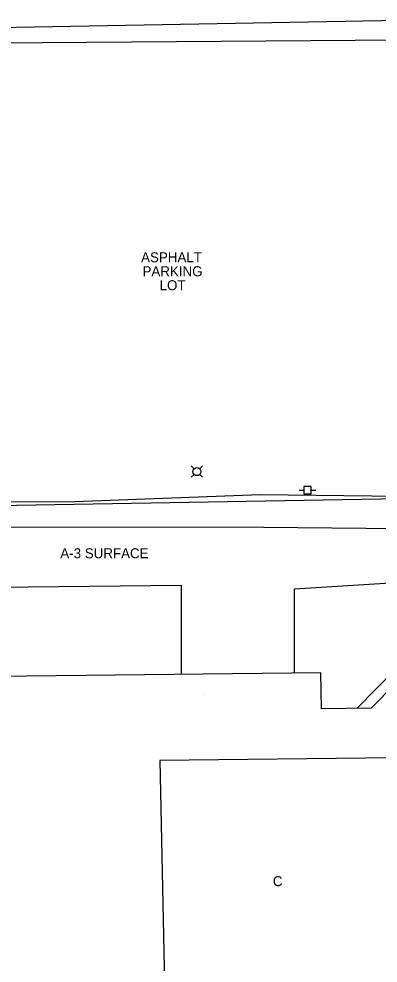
# Model space of a CAD drawing. Extents: x 264955 to 277281, y 268012 to 276549.
# Drawn here: x 275746 to 275925.9, y 272674.5 to 273146.9 of the extents above; entities that cross this region are included whole.
import ezdxf

# ---------------------------------------------------------------- set-up
doc = ezdxf.new("R2010")
doc.units = 0
for name, color, linetype in [('Design_EX_Roadway Notes', 7, 'Continuous'), ('Design_PR_PMK Skip Dash Yellow', 7, 'Continuous'), ('Level 49', 7, 'Continuous'), ('ROW_EX_Easement', 7, 'Continuous'), ('ROW_EX_Property Dashed Lines', 7, 'Continuous'), ('Topo_Building', 7, 'Continuous'), ('Topo_Sidewalk', 7, 'Continuous'), ('Topo_Utilities', 7, 'Continuous')]:
    doc.layers.add(name, color=color, linetype=linetype)

msp = doc.modelspace()

# ---------------------------------------------------------------- linework, layer by layer
at = {"layer": 'Design_PR_PMK Skip Dash Yellow'}
for centre, radius, start, end in [((275354.2, 272830.02), 760.3, 313.2086, 21.33226), ((275354.32, 272829.43), 718.3, 314.57612, 20.35659)]:
    msp.add_arc(centre, radius, start, end, dxfattribs=at)
at = {"layer": 'Level 49'}
msp.add_line((275839.02, 272809.05), (275839.02, 272809.05), dxfattribs=at)
at = {"layer": 'ROW_EX_Easement'}
msp.add_line((275943.26, 273136.2), (275175.29, 273130.71), dxfattribs=at)
at = {"layer": 'ROW_EX_Property Dashed Lines'}
msp.add_line((276019.35, 272908.15), (275417.21, 272897.77), dxfattribs=at)
at = {"layer": 'Topo_Building'}
for p, q in [((275915.43, 272801.95), (275934.29, 272821.23)), ((275897.3, 272819.75), (275728.79, 272817.88)), ((275897.5, 272801.75), (275897.3, 272819.75)), ((275922.5, 272802.03), (275934.41, 272814.2)), ((275922.5, 272802.03), (275897.5, 272801.75)), ((275816.68, 272775.85), (275816.68, 272775.85))]:
    msp.add_line(p, q, dxfattribs=at)
msp.add_lwpolyline([(275816.68, 272775.85), (275819.16, 272656.35), (275935.68, 272658.77), (275934.37, 272777.16)], close=True, dxfattribs=at)
at = {"layer": 'Topo_Sidewalk'}
for p, q in [((275572.15, 273139.59), (275974.46, 273146.86)), ((275866.83, 272908.94), (276066.32, 272906.74)), ((275868.72, 272892.65), (276059.23, 272890.54)), ((275827.43, 272863.35), (275691.77, 272861.84)), ((275827.48, 272818.97), (275827.43, 272863.35)), ((275884.03, 272819.6), (275883.98, 272861.78)), ((275884, 272843.84), (275884, 272843.84))]:
    msp.add_line(p, q, dxfattribs=at)
for points in [[(275681.07, 272905.07), (275774.09, 272905.37), (275866.83, 272908.94)], [(275677.92, 272889.97), (275733.64, 272892.72), (275868.72, 272892.65)], [(275883.98, 272861.78), (276062.71, 272872.86), (276080.7, 272872.24), (276095.59, 272867.21)]]:
    msp.add_lwpolyline(points, dxfattribs=at)
at = {"layer": 'Topo_Utilities'}
for p, q in [((275832.35, 272923.18), (275833.77, 272921.76)), ((275836.6, 272921.76), (275838.01, 272923.18)), ((275832.35, 272917.53), (275833.77, 272918.94)), ((275838.01, 272917.53), (275836.6, 272918.94)), ((275886.4, 272911.07), (275888.69, 272911.07)), ((275892.37, 272911.07), (275894.66, 272911.07))]:
    msp.add_line(p, q, dxfattribs=at)
msp.add_lwpolyline([(275888.69, 272909.23), (275892.37, 272909.23), (275892.37, 272912.91), (275888.69, 272912.91)], close=True, dxfattribs=at)
msp.add_circle((275835.18, 272920.35), 2, dxfattribs=at)

# ---------------------------------------------------------------- texts
at = {"layer": 'Design_EX_Roadway Notes'}
for s, rotation, p in [('ASPHALT', 0, (275807.23, 273025.1)), ('PARKING', 0, (275807.93, 273018.1)), ('LOT', 0, (275816.48, 273011.1)), ('A-3 SURFACE', 0, (275766.76, 272877.03)), ('C', 0.0662, (275873.23, 272712.99))]:
    msp.add_text(s, height=5, rotation=rotation, dxfattribs=at).set_placement(p)

doc.saveas('drawing.dxf')
